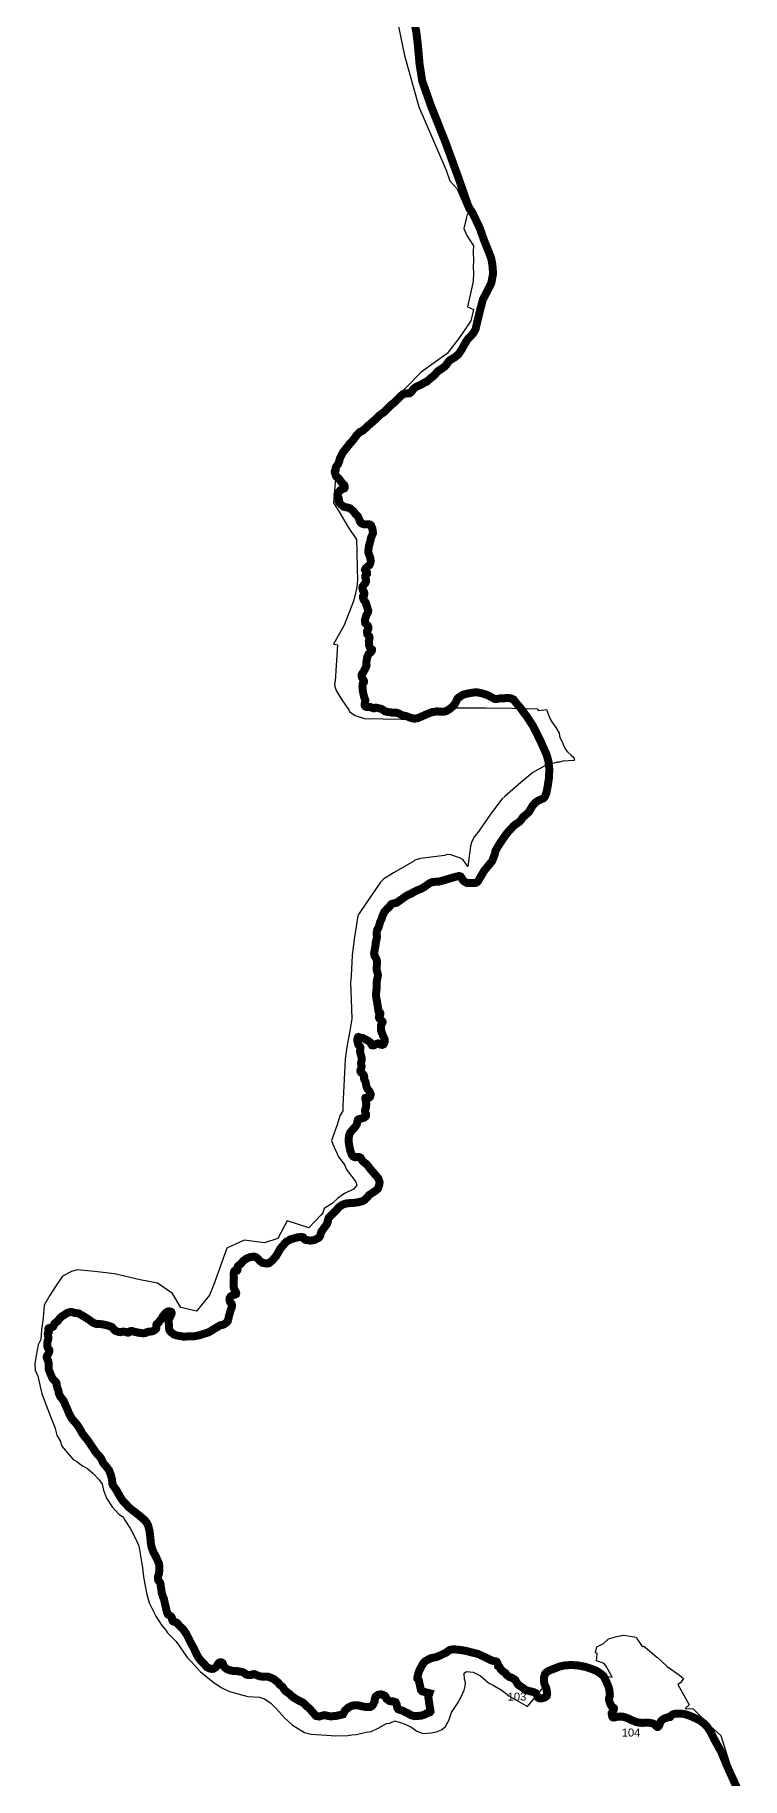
# Model space of a CAD drawing. Header units: metres. Extents: x 291186 to 378809, y 1824167 to 1998918.
# Drawn here: x 305315 to 309733, y 1922674 to 1933566 of the extents above; entities that cross this region are included whole.
import ezdxf

# ---------------------------------------------------------------- set-up
doc = ezdxf.new("R2010")
doc.units = ezdxf.units.M
for name, color, linetype in [('COASTLINE', 5, 'Continuous'), ('DISTRICT BOUNDRY', 86, 'Continuous'), ('UNPROTECTED', 130, 'Continuous'), ('UNPROTECTED DUE TO CREEK', 150, 'Continuous')]:
    doc.layers.add(name, color=color, linetype=linetype)
doc.styles.get("Standard").update_dxf_attribs({"font": 'arial.ttf'})

msp = doc.modelspace()

# ---------------------------------------------------------------- linework, layer by layer
at = {"layer": 'COASTLINE', "const_width": 50, "flags": 128}
msp.add_lwpolyline([(307680.7876982944, 1933666.289098075), (307697.5585266314, 1933585.400372807), (307707.7669887263, 1933498.68157299), (307718.0247121454, 1933382.505274671), (307734.7955404822, 1933276.839586754), (307790.995132661, 1933117.697950998), (307879.2729412534, 1932896.645228614), (307960.9883836039, 1932672.643871144), (308018.9757829158, 1932504.961557709), (308030.2422944465, 1932481.713911998), (308048.7008237686, 1932453.77443708), (308093.974254253, 1932359.169072917), (308119.6075737361, 1932285.872314231), (308153.0090251028, 1932202.549361054), (308164.8991930171, 1932171.928277314), (308172.673387833, 1932131.709608456), (308177.2463544462, 1932074.581179844), (308165.8237901779, 1932014.097146041), (308125.9707756647, 1931936.059797104), (308114.1471454218, 1931914.921720185), (308099.0754538343, 1931857.560954162), (308081.7809397285, 1931787.557160681), (308067.6239930371, 1931726.456977174), (308052.3711713502, 1931699.99594793), (308021.5767808303, 1931667.782289942), (308006.0352119974, 1931645.347683219), (307982.3122702753, 1931602.324068576), (307969.4785666721, 1931582.789387931), (307959.6415595442, 1931568.776761609), (307932.8534365831, 1931548.07131323), (307908.3659133547, 1931534.267680977), (307893.9253864386, 1931518.16361041), (307883.8795502879, 1931503.105011374), (307875.7166558247, 1931493.902756933), (307841.14965177, 1931469.751662931), (307833.6155646971, 1931465.568774441), (307826.9179538763, 1931458.6674595), (307818.3374013679, 1931448.209737091), (307802.8492488546, 1931432.733149916), (307787.5710855252, 1931421.439451231), (307772.294082357, 1931407.426824909), (307763.4662336701, 1931399.329599065), (307751.107217848, 1931394.588474615), (307740.2237452843, 1931388.314141881), (307729.969080111, 1931382.039809146), (307716.783847653, 1931376.183965735), (307700.4592188878, 1931368.863660285), (307682.0416592513, 1931356.106000748), (307670.1128814131, 1931340.21092425), (307661.4836021326, 1931330.68941508), (307652.4842314177, 1931325.460553876), (307635.1131372169, 1931325.460553876), (307624.4396538371, 1931323.369109631), (307615.1021286276, 1931321.539443283), (307607.4873778426, 1931315.003332652), (307593.4645089718, 1931302.872655321), (307577.3498693907, 1931286.978080008), (307559.3511279607, 1931268.782064012), (307536.2836420864, 1931249.656851363), (307514.307867936, 1931227.278448062), (307496.1002974836, 1931209.08293325), (307480.6121449703, 1931198.625712026), (307463.2422109306, 1931185.240569096), (307447.5092643964, 1931168.221335052), (307423.6505485586, 1931147.09739735), (307397.0712546203, 1931124.301005911), (307372.3319764037, 1931101.01345335), (307362.2861402528, 1931092.856670439), (307346.1715006716, 1931085.536866175), (307331.7298135941, 1931071.733233922), (307319.5910465719, 1931057.511112347), (307303.4462427988, 1931034.627013564), (307281.0516504419, 1931009.947670764), (307252.5569303012, 1930973.680433791), (307239.9993450725, 1930959.040324077), (307231.4187925641, 1930942.308770119), (307219.6814413298, 1930918.602728235), (307216.5420450228, 1930904.590101913), (307210.2632524084, 1930886.812575239), (307205.0309252298, 1930879.074281652), (307196.8691909278, 1930868.408066359), (307194.3574418499, 1930860.878766841), (307194.1358510537, 1930848.063471048), (307188.6935346911, 1930840.743165599), (307188.4847056684, 1930832.168394551), (307191.6241019756, 1930824.639095032), (307193.5070436631, 1930815.436840592), (307196.6464399704, 1930807.489051751), (307204.5993452495, 1930801.842202408), (307213.1810579192, 1930794.31290289), (307226.7897492286, 1930776.031685475), (307238.5096980442, 1930760.764092369), (307247.717897782, 1930752.816303527), (307250.2296468599, 1930747.587943508), (307250.4396360439, 1930737.758205676), (307247.3002397366, 1930732.529344471), (307234.1150072787, 1930728.346455981), (307223.0227056923, 1930720.608162394), (307212.3353003775, 1930709.215229115), (307206.6841549924, 1930704.195863164), (307204.8012133049, 1930694.575119401), (307205.4288605339, 1930685.999847168), (307211.4988241258, 1930674.706148483), (307214.0094130425, 1930664.876410651), (307212.9629476067, 1930653.164222643), (307217.9864457626, 1930642.915995487), (307227.8362146643, 1930631.7115077), (307241.230276145, 1930619.581331554), (307254.2066795802, 1930615.189448995), (307269.4848429094, 1930612.679515427), (307285.5994824906, 1930607.032666085), (307303.5982239206, 1930590.301112126), (307318.4575690436, 1930571.896102061), (307329.9686888365, 1930561.020892699), (307336.9006522272, 1930549.86101036), (307342.9694556577, 1930532.083483686), (307347.9929538136, 1930521.626262462), (307357.2011535514, 1930512.633002091), (307368.7122733443, 1930508.659608855), (307389.4315928749, 1930508.032125463), (307407.2215052822, 1930506.777158679), (307414.3367741485, 1930501.966786798), (307422.0808504051, 1930484.607749447), (307425.6379047576, 1930467.457706165), (307426.7110539018, 1930451.830763545), (307418.1305013932, 1930431.961792627), (307413.9446396503, 1930422.341048864), (307412.2705269853, 1930410.83835611), (307408.0846652425, 1930394.524790289), (307402.2246908347, 1930375.074308694), (307399.7187425629, 1930358.649479843), (307397.206993485, 1930338.571514856), (307398.6722771271, 1930328.323287701), (307405.3698879482, 1930312.428211203), (307411.0210333333, 1930295.905651314), (307412.0709792526, 1930279.300395929), (307411.0245138169, 1930266.75173046), (307405.7921866383, 1930253.993569737), (307393.0257723871, 1930243.118360375), (307380.8870053649, 1930232.87013322), (307376.9099726446, 1930223.458383526), (307379.8405399292, 1930216.138579261), (307387.7934452083, 1930210.700723988), (307390.0952051025, 1930205.681358037), (307390.3051942863, 1930198.779541911), (307384.2340705334, 1930192.021064642), (307379.4205615613, 1930185.746731908), (307378.5829251483, 1930177.589948997), (307383.3964341203, 1930161.485878431), (307383.3964341203, 1930149.983185676), (307378.791754171, 1930139.525964452), (307368.9501063979, 1930128.942444654), (307361.6248483478, 1930118.48522343), (307361.2060301413, 1930108.654984413), (307364.1365974259, 1930094.642358091), (307371.4606953146, 1930083.139665337), (307373.3447971634, 1930074.982882426), (307371.2518662919, 1930063.689183741), (307364.554255471, 1930056.787367615), (307365.1830628616, 1930046.53914046), (307369.5777536271, 1930034.408964314), (307376.074656554, 1930027.428462171), (307382.1446201456, 1930016.971240947), (307387.5857763469, 1930001.494653772), (307393.4457507547, 1929981.416688784), (307397.6316124978, 1929967.822050601), (307395.747510649, 1929958.092048547), (307386.9581291177, 1929942.405966119), (307378.7952346545, 1929918.772596034), (307376.2846457378, 1929904.341480389), (307378.7952346545, 1929890.119859998), (307387.7946053696, 1929880.708110304), (307394.5026576416, 1929874.532510978), (307397.4332249262, 1929867.212205529), (307398.2708613392, 1929856.754984305), (307389.6891486695, 1929839.604941023), (307391.1544323118, 1929821.827915535), (307395.7591122612, 1929817.435531791), (307403.7120175405, 1929808.233277351), (307405.8049484121, 1929796.103101205), (307400.9856386338, 1929777.388860107), (307401.8232750468, 1929762.748750393), (307402.6597512985, 1929753.12800663), (307407.2644312481, 1929738.69739217), (307413.3332346784, 1929730.749603329), (307420.2408346834, 1929725.521243309), (307419.8220164768, 1929717.782949721), (307412.9155766332, 1929708.162205958), (307399.939173198, 1929697.913978803), (307390.9235602256, 1929676.879753183), (307387.3665058731, 1929657.638265657), (307385.0635858178, 1929636.932817277), (307386.9476876666, 1929626.057607915), (307382.9706549465, 1929615.390891437), (307377.9483169517, 1929604.933670213), (307363.917326952, 1929580.376115324), (307357.429705315, 1929571.173860884), (307355.3367744435, 1929562.389594581), (307358.8938287959, 1929550.049923182), (307366.219086846, 1929536.455786183), (307369.7831021661, 1929531.150744886), (307371.0395567857, 1929526.549868258), (307370.2019203726, 1929522.157484514), (307365.1795823778, 1929517.556607887), (307362.2490150933, 1929509.818314299), (307361.2025496575, 1929495.178204586), (307362.457844116, 1929473.217789422), (307367.4894634005, 1929446.978258285), (307372.0929831887, 1929427.527776689), (307378.3717758031, 1929411.632700191), (307378.1629467804, 1929400.547995575), (307375.6523578637, 1929389.615651144), (307374.3970634054, 1929379.785913312), (307375.6523578637, 1929374.557052107), (307380.6758560198, 1929368.910202764), (307389.2564085281, 1929365.77328699), (307396.790495601, 1929365.982281059), (307400.7675283211, 1929367.655737166), (307409.3480808297, 1929366.81875852), (307417.928633338, 1929362.63587003), (307426.7191750304, 1929359.080464932), (307434.0444330805, 1929358.45298154), (307442.6249855889, 1929362.008386638), (307448.6937890194, 1929362.008386638), (307462.7166578904, 1929358.243987471), (307477.9948212196, 1929355.316065765), (307487.41184998, 1929350.087204561), (307502.272355264, 1929339.211995199), (307521.7352201749, 1929335.029106709), (307551.4550705819, 1929331.264206358), (307576.9878990845, 1929330.218734828), (307591.4899145464, 1929324.309264641), (307611.9992448931, 1929314.061037485), (307635.6491317083, 1929309.669154927), (307659.7178367301, 1929299.629921841), (307686.0871414847, 1929293.146595037), (307708.7369693135, 1929297.952456255), (307735.3162632519, 1929309.24615494), (307768.1743498048, 1929323.886264654), (307796.0704267471, 1929334.574030895), (307816.7897462777, 1929337.083964462), (307824.9526407408, 1929339.384402776), (307844.8343238583, 1929337.711447854), (307868.4842106737, 1929337.083964462), (307883.3435557964, 1929340.63936956), (307900.640230066, 1929350.258752979), (307921.1658234411, 1929366.337228884), (307939.1645648711, 1929386.415193872), (307946.8217778759, 1929401.533826112), (307952.4717630997, 1929414.500980904), (307955.8583850946, 1929420.395419163), (307961.0065724005, 1929425.606306918), (307968.8156290765, 1929429.245880057), (307972.2510380354, 1929431.13798734), (307977.9016908475, 1929436.039851153), (307985.0112367208, 1929440.993345501), (307992.2715980326, 1929444.045621295), (308008.0177908274, 1929448.121016898), (308037.4578738666, 1929454.475748803), (308059.5186105497, 1929457.331752634), (308081.1556998452, 1929457.179518481), (308094.7738034372, 1929454.938145808), (308112.111515935, 1929450.926149466), (308146.3178215514, 1929439.077321131), (308174.5453181504, 1929423.59689202), (308184.3187648598, 1929418.152907582), (308190.9675278856, 1929416.151465046), (308197.2957133713, 1929415.751328394), (308211.715639747, 1929418.953560523), (308223.3307021127, 1929420.394659891), (308255.278565484, 1929421.912066153), (308276.989925699, 1929422.007734499), (308290.3192821448, 1929420.163461388), (308305.084795656, 1929413.194857598), (308319.0302975869, 1929394.544845078), (308347.7405551623, 1929361.137990222), (308386.3485495573, 1929309.346868251), (308425.3127412192, 1929250.32177672), (308451.7986605432, 1929198.346910783), (308476.6127263124, 1929147.109678163), (308511.7095250961, 1929068.06370746), (308523.2245490804, 1929026.643489735), (308528.4742905008, 1928977.849216659), (308526.3742423594, 1928923.28371266), (308517.4496061581, 1928865.569884886), (308509.5723414949, 1928827.405428008), (308501.2994705054, 1928807.885289105), (308492.4203062958, 1928796.741445367), (308481.4759558049, 1928791.582188147), (308458.3481430542, 1928781.263673709), (308439.7637401224, 1928767.643462433), (308424.8959146303, 1928751.134218968), (308412.5063126758, 1928729.878003299), (308402.540367869, 1928711.80959358), (308385.4019742673, 1928696.125679416), (308362.2741615167, 1928676.727024127), (308351.1236713309, 1928659.185929219), (308339.1463487661, 1928647.216376543), (308314.1610051622, 1928630.913275586), (308304.6619061349, 1928622.452321528), (308267.2286048539, 1928582.081038881), (308248.0250249711, 1928555.665945628), (308233.157199479, 1928534.203967088), (308218.2893739869, 1928511.915899975), (308192.5802678513, 1928469.164677407), (308187.2941488379, 1928444.730526331), (308171.4350339308, 1928404.117415365), (308120.9921437336, 1928342.747319049), (308083.5549007786, 1928278.644277293), (308077.784709541, 1928272.535096647), (308072.2863879004, 1928268.762650806), (308061.9460570301, 1928266.712235189), (308040.5272332938, 1928266.466230871), (308017.9208327126, 1928266.249458548), (308007.4168026728, 1928269.857901511), (307994.9423196675, 1928277.731558223), (307985.2590590745, 1928289.377660777), (307980.0888936394, 1928300.777759013), (307974.3654856409, 1928307.651833367), (307964.701171711, 1928310.381418312), (307943.2292973181, 1928305.623057018), (307897.7606416078, 1928292.499871364), (307867.3998999313, 1928283.190266762), (307857.773602134, 1928280.879561581), (307838.2144438405, 1928275.415143512), (307816.7619024079, 1928274.574155388), (307795.0993717918, 1928272.052193385), (307777.6435858206, 1928263.64531925), (307759.3455227916, 1928250.614513987), (307746.0862359752, 1928241.194602133), (307728.0384025432, 1928231.195741453), (307717.8344876475, 1928226.88990662), (307702.3580953357, 1928220.431534007), (307683.2204498405, 1928211.392773512), (307673.4697391268, 1928205.670515671), (307669.7281520917, 1928202.101554882), (307664.00322836, 1928198.985500191), (307650.9641347934, 1928194.566533743), (307631.312655794, 1928183.659583051), (307612.7752405868, 1928170.17604084), (307584.9228879179, 1928150.822941907), (307576.532547617, 1928144.364569294), (307567.7458431235, 1928141.645234528), (307550.5119583395, 1928138.699256896), (307542.505856367, 1928134.954144868), (307538.2428571625, 1928131.328618272), (307533.2538218269, 1928124.711178052), (307530.8953412003, 1928119.544328107), (307526.3602679134, 1928114.740030822), (307514.5693805138, 1928104.768883592), (307502.8611005655, 1928092.294414647), (307499.0520634096, 1928087.762316584), (307495.8773605354, 1928082.142180905), (307492.1585094961, 1928075.071834589), (307489.7098427531, 1928067.72928905), (307485.2649555825, 1928058.211427553), (307482.7162504581, 1928050.37877156), (307478.9973994188, 1928038.866680618), (307473.6461038842, 1928027.626409261), (307470.1091408108, 1928017.111243223), (307467.0215925871, 1928007.537195555), (307463.7559457298, 1927994.211961678), (307460.8533169382, 1927987.141615362), (307456.9533357993, 1927981.158927023), (307453.6884468085, 1927974.179313781), (307451.778623165, 1927967.420269224), (307450.2363647861, 1927956.99583626), (307450.9624009174, 1927948.74709889), (307451.1435310168, 1927927.988966037), (307449.2367388394, 1927915.151564796), (307446.7880720964, 1927906.449541693), (307444.4295914698, 1927896.206574877), (307443.7005238726, 1927887.638183749), (307442.3401534598, 1927870.959242861), (307438.6213024204, 1927855.640159175), (307436.4394046942, 1927842.53283653), (307434.0809240677, 1927827.485192793), (307435.5322384636, 1927815.610549191), (307438.3507440709, 1927808.135890222), (307445.4254280839, 1927798.164742992), (307449.0540930068, 1927790.00635906), (307451.5027597498, 1927781.666888616), (307451.8657778154, 1927772.058294046), (307450.6827481695, 1927740.809671514), (307450.3197301039, 1927722.680140351), (307452.5008699635, 1927714.286381918), (307456.5819812019, 1927700.598975017), (307457.9431094813, 1927691.715485766), (307457.1261293671, 1927683.194928811), (307453.1352042452, 1927662.655466462), (307450.2325754535, 1927652.321766572), (307449.7793712714, 1927639.903104163), (307450.6872953687, 1927625.725207172), (307450.9593694512, 1927609.771371604), (307448.4190008586, 1927598.531479883), (307446.9638971302, 1927587.608964104), (307446.6918230476, 1927573.286805322), (307446.6918230476, 1927557.423702827), (307448.5963416255, 1927544.507716874), (307451.8619884828, 1927526.287832274), (307457.5800914157, 1927492.485016764), (307461.1178123555, 1927467.104052774), (307462.0264943193, 1927462.971711727), (307464.2940309627, 1927460.614929621), (307468.0128820021, 1927458.801786687), (307471.1875848763, 1927456.354271507), (307472.8200293716, 1927453.000564496), (307472.9102154881, 1927446.383124277), (307471.6407890584, 1927441.941759288), (307466.2894935237, 1927436.412356683), (307464.7472351448, 1927432.242431643), (307465.1102532104, 1927424.990619178), (307468.9973506183, 1927417.386124597), (307477.5597266205, 1927408.394059366), (307485.1058036122, 1927403.607984623), (307486.7026283809, 1927400.562162646), (307486.4123655017, 1927395.050982584), (307481.332386183, 1927386.639001608), (307477.4142162476, 1927378.952125952), (307476.3986751037, 1927368.074407254), (307476.688937983, 1927349.945255728), (307479.8863768529, 1927337.246421735), (307489.1747889862, 1927314.476216529), (307497.0111288571, 1927296.927149259), (307500.7845462863, 1927286.339852326), (307500.9292987926, 1927277.492808159), (307497.7364071218, 1927268.2107008), (307492.0607447143, 1927258.433168079), (307484.513909856, 1927255.67738823), (307476.0970442268, 1927256.257472485), (307469.4217558725, 1927261.043547228), (307460.1333437391, 1927264.669453461), (307453.6028078913, 1927263.50928495), (307441.9930505911, 1927258.288147015), (307434.1567107202, 1927253.501692636), (307425.4488243453, 1927251.906460933), (307420.515113266, 1927252.92160838), (307418.0474998599, 1927255.67738823), (307417.3222215952, 1927262.784179631), (307412.6780155285, 1927268.440380757), (307402.0845572388, 1927277.432445988), (307376.3390735101, 1927291.977451273), (307363.7130171996, 1927298.214116292), (307357.9085174829, 1927298.069095228), (307350.7974558765, 1927297.634032036), (307345.7182344244, 1927298.939221611), (307338.8974356973, 1927304.015338482), (307336.7200851703, 1927304.885464865), (307333.9629667515, 1927304.015338482), (307331.6408637182, 1927300.534453313), (307329.6090235641, 1927292.992978357), (307329.2389474185, 1927281.039405684), (307333.3824409932, 1927263.986108134), (307336.2812804522, 1927255.086294522), (307341.5555152964, 1927248.299477456), (307346.4397233565, 1927244.208575825), (307348.9065788962, 1927239.277480017), (307348.1813006314, 1927231.880646489), (307346.0047079709, 1927217.812464387), (307347.6007748731, 1927205.283707452), (307351.9539601941, 1927190.054977203), (307355.7273776233, 1927177.146963612), (307356.4526558879, 1927164.964434976), (307355.5773200512, 1927156.282912233), (307353.2105028929, 1927147.096093584), (307352.5738950117, 1927139.273687771), (307354.4852343883, 1927130.723519185), (307355.8546991995, 1927121.749676496), (307354.7618556701, 1927113.381353694), (307352.3957963783, 1927105.194876676), (307349.8470912539, 1927100.556100814), (307348.300285676, 1927094.734757901), (307349.2104833727, 1927088.731189567), (307354.6718130402, 1927080.392366045), (307363.9585659538, 1927073.32099317), (307368.9642743529, 1927067.499650256), (307370.9665577127, 1927061.951265837), (307372.0268129815, 1927057.104069651), (307371.9191959348, 1927053.633814298), (307370.8096793419, 1927050.234930569), (307370.8074057424, 1927045.954531368), (307372.0601591085, 1927040.516241474), (307375.9980335737, 1927033.539665321), (307378.6028208209, 1927028.02674), (307380.3432368933, 1927024.387350044), (307382.2079918815, 1927018.089607113), (307383.6858316056, 1927009.291156392), (307385.2811406413, 1926999.96121486), (307387.8479727866, 1926990.705797227), (307391.0198536084, 1926983.243907067), (307394.521800302, 1926977.234951693), (307399.6487742267, 1926971.918241184), (307404.7886250008, 1926966.722159245), (307407.8026601717, 1926960.197729917), (307410.4029002198, 1926954.64706768), (307412.1755500223, 1926948.919115294), (307411.2570157938, 1926937.534961783), (307409.6495808937, 1926932.244350406), (307405.4904094032, 1926927.425626942), (307399.0614276697, 1926923.552197847), (307391.9715863261, 1926922.324074439), (307385.8268045395, 1926923.45766841), (307382.6195134047, 1926924.66187473), (307381.4069269644, 1926924.498631125), (307379.4705779923, 1926923.892731601), (307378.7483311938, 1926922.564384213), (307378.3981968591, 1926920.862854348), (307378.6778496069, 1926918.299170463), (307380.4739932718, 1926915.443546269), (307381.8032911569, 1926912.46036428), (307382.643007267, 1926908.987451474), (307383.8624145061, 1926896.215727312), (307384.6831839529, 1926887.510287482), (307384.4596133279, 1926879.530332607), (307382.5550947501, 1926865.560096669), (307380.6877116318, 1926856.337971844), (307377.7214220521, 1926847.813998163), (307377.419791175, 1926837.776794218), (307380.6733121679, 1926829.878840782), (307383.7729862561, 1926822.445562169), (307384.0829536649, 1926815.012283557), (307380.3641026256, 1926807.733896551), (307370.9112334563, 1926800.455509546), (307354.4859922549, 1926795.500117016), (307336.3563092382, 1926790.699236457), (307332.8996800166, 1926787.523958505), (307330.1099733372, 1926779.935788284), (307328.5608941597, 1926770.644190018), (307326.2365175267, 1926759.184488884), (307318.9534202193, 1926746.795817742), (307308.5714066901, 1926734.871441785), (307291.3708680333, 1926716.44313686), (307283.3003474061, 1926705.336117842), (307277.5670871427, 1926689.695102579), (307275.2427105097, 1926669.408478002), (307275.8626453274, 1926644.940539295), (307280.052131479, 1926617.923342882), (307285.94075438, 1926592.216650953), (307294.0105171407, 1926571.234912323), (307297.5830999407, 1926565.085563652), (307301.5444682681, 1926560.029947141), (307309.4679627894, 1926554.85246738), (307314.6487383559, 1926553.634214516), (307319.4028350687, 1926553.816819573), (307328.1796872975, 1926555.522145801), (307337.1391853588, 1926555.461403994), (307344.0266763401, 1926553.390488016), (307349.5727435718, 1926550.223182426), (307357.8895708197, 1926536.238899945), (307364.8376911231, 1926527.163314729), (307374.5436877118, 1926519.279787473), (307386.7339707702, 1926510.325685871), (307393.0727663872, 1926502.833563633), (307407.554837818, 1926483.519946874), (307424.0354032757, 1926463.63839422), (307446.5879953337, 1926438.142780069), (307458.0120753351, 1926423.974373986), (307463.9605696917, 1926412.084544932), (307468.1538451758, 1926397.563077097), (307467.3808213201, 1926387.658745854), (307464.0651552721, 1926373.819864073), (307456.8487502188, 1926355.692231092), (307441.2457941973, 1926342.730309148), (307404.5438341132, 1926318.604802377), (307389.3304214856, 1926301.452075396), (307375.737327489, 1926287.951069916), (307363.2552658184, 1926279.667026371), (307335.1694902597, 1926272.065189244), (307306.4016348284, 1926268.264270681), (307263.3366273983, 1926265.621622446), (307236.8120568817, 1926257.337578902), (307214.5777687643, 1926241.93915123), (307194.5450829028, 1926218.790448641), (307161.2755003115, 1926186.283331798), (307150.4508927315, 1926175.75791558), (307147.8173065563, 1926169.812811235), (307145.4770147264, 1926157.922982181), (307143.9112624853, 1926148.316285793), (307138.6448480015, 1926134.379457848), (307126.2605511125, 1926118.981030176), (307104.5870842239, 1926088.236185004), (307099.7109710005, 1926073.909850223), (307097.4608652871, 1926063.822534288), (307090.5369967126, 1926052.322591706), (307075.9086570425, 1926043.258775216), (307058.2268731422, 1926035.522926478), (307035.0172108069, 1926032.794100805), (307005.3338526131, 1926037.19294653), (306997.0450664266, 1926043.138050875), (306992.0711884214, 1926051.032207947), (306990.0234330702, 1926053.273960256), (306983.0025575804, 1926054.930693038), (306957.8421468092, 1926053.468713674), (306912.2405601192, 1926040.786963314), (306883.2771751243, 1926023.439103279), (306873.6227134594, 1926012.231480643), (306849.3443634105, 1925984.047352412), (306822.9638834466, 1925937.809859622), (306799.0910879017, 1925909.430148555), (306779.5873928747, 1925892.901164003), (306770.7021657329, 1925889.655273699), (306762.5399432561, 1925889.471150098), (306735.765276786, 1925894.008183433), (306729.2597505334, 1925898.914982517), (306716.3100852167, 1925909.771061945), (306709.0527553711, 1925917.713812463), (306698.9269007274, 1925927.098041985), (306694.2622322646, 1925930.041741799), (306687.756706012, 1925931.39134882), (306673.3367796364, 1925931.240253575), (306659.6876035169, 1925929.375480105), (306636.8083709865, 1925920.249023627), (306617.3660631482, 1925906.314093863), (306597.508444454, 1925883.980470395), (306585.6266130714, 1925875.442829806), (306581.502303441, 1925870.241432959), (306580.0297687825, 1925864.746197621), (306581.1097285809, 1925853.951239635), (306580.0168850516, 1925848.104840726), (306578.2487824482, 1925845.749577166), (306573.3393230977, 1925845.062815112), (306568.8224386073, 1925846.240446892), (306565.0914617036, 1925845.357033239), (306560.0834797047, 1925840.253962192), (306557.3339399512, 1925829.557709642), (306557.8197323939, 1925798.409311091), (306556.7367411294, 1925757.635613973), (306557.6211713643, 1925736.732839692), (306562.5389672466, 1925725.869167538), (306570.6890638589, 1925710.364062068), (306572.5549312441, 1925702.611509333), (306571.081638719, 1925697.803036048), (306565.9758919385, 1925695.447772488), (306557.1384103877, 1925693.779270981), (306548.5957389153, 1925690.44302724), (306538.4812522695, 1925684.260650212), (306531.4747762437, 1925673.314976618), (306530.3948164452, 1925663.305486122), (306531.9658737521, 1925656.926837131), (306534.7154135056, 1925648.192924579), (306541.8833151012, 1925639.556958191), (306545.2421795411, 1925634.60270457), (306546.3221393396, 1925627.046423798), (306544.7510820327, 1925616.055573486), (306539.8408648158, 1925603.59249363), (306537.3861351405, 1925595.839940894), (306531.0920536485, 1925574.002122424), (306526.1086951693, 1925556.71196214), (306523.8180507392, 1925543.818379693), (306520.6759361256, 1925532.140767327), (306514.3909490319, 1925522.327169159), (306503.0009730241, 1925513.985800534), (306495.9308362102, 1925509.373599212), (306485.8777367529, 1925505.621653731), (306472.9159455718, 1925503.560987934), (306435.0127670452, 1925480.695494019), (306408.770122876, 1925464.352910887), (306396.3577849257, 1925458.71721012), (306360.7130486443, 1925446.940892318), (306342.8417981127, 1925441.249385017), (306314.4331714142, 1925435.445125736), (306243.7833381987, 1925432.69617934), (306209.7854458767, 1925437.819750747), (306185.2510328553, 1925445.054859216), (306163.5320939752, 1925461.93690552), (306155.4880986763, 1925473.59363789), (306153.0750516599, 1925486.85812996), (306152.672624535, 1925507.759765332), (306149.938242112, 1925524.780758519), (306150.0966362157, 1925534.108422233), (306153.4289753272, 1925544.611819546), (306162.6044653482, 1925560.896318325), (306168.4574685227, 1925574.492992151), (306169.1365169292, 1925582.057245285), (306167.2077466226, 1925586.099232894), (306162.7901426469, 1925588.95979236), (306155.3850288288, 1925589.954819084), (306147.2826778076, 1925589.850419103), (306140.7491104935, 1925587.424922829), (306133.0332714001, 1925582.387908496), (306127.4947828337, 1925575.672142476), (306116.6595651224, 1925562.213276624), (306112.8634116975, 1925558.544471491), (306111.2461245326, 1925554.813406005), (306108.627695688, 1925547.889599297), (306104.4586719326, 1925542.293001069), (306091.8189740248, 1925527.100336268), (306086.2069724054, 1925518.303024455), (306080.5449515953, 1925514.758740026), (306075.878009533, 1925511.276336312), (306073.5756110293, 1925506.238942343), (306073.1107582732, 1925499.195572741), (306074.19706158, 1925488.861470677), (306072.4547264384, 1925482.207585373), (306060.8166739349, 1925471.855938583), (306053.1394376745, 1925467.533375734), (306043.2995898806, 1925464.939767073), (306037.4605618625, 1925464.29139447), (306028.4857124378, 1925464.075230852), (306020.9166876813, 1925462.238194855), (306015.7264662454, 1925461.049531459), (306008.2654217719, 1925456.943013976), (306003.615795414, 1925454.457487124), (305996.2629624446, 1925454.025278139), (305987.720727815, 1925454.241441757), (305979.4885607644, 1925455.275668783), (305966.0363447479, 1925456.694331214), (305957.3838176237, 1925457.842789123), (305949.1033253501, 1925460.412747497), (305942.005529323, 1925461.291000883), (305933.9611138564, 1925463.182669043), (305928.2152679669, 1925465.344541725), (305923.4158102956, 1925467.303731452), (305919.5627408427, 1925467.776618929), (305913.2760686539, 1925467.236091633), (305909.4905157804, 1925466.492999634), (305905.9077438666, 1925464.736492861), (305904.3766042049, 1925463.370412161), (305903.752122188, 1925461.771384096), (305903.4012299869, 1925460.055428053), (305901.918085197, 1925459.002316976), (305898.9131444245, 1925457.910482998), (305893.5269870296, 1925457.817851743), (305889.2185158337, 1925459.003455885), (305884.3484655425, 1925461.24976383), (305881.913440397, 1925461.936146247), (305875.7944260722, 1925462.996850049), (305869.4768507179, 1925463.87229134), (305863.7322224565, 1925463.685130648), (305858.8000271103, 1925462.998748231), (305853.9273191738, 1925461.546425792), (305850.2368932417, 1925460.500361788), (305844.117878917, 1925460.687902116), (305842.2451907331, 1925461.062223501), (305824.6068187916, 1925466.3262051), (305816.263850944, 1925469.855301818), (305805.9701175247, 1925479.617328378), (305800.2624167011, 1925488.468167478), (305795.8918004501, 1925492.586461982), (305787.0399719328, 1925496.22388909), (305775.4405463932, 1925500.232458766), (305760.9518800373, 1925504.357844512), (305744.7997851534, 1925508.103124435), (305728.004881401, 1925510.620228766), (305702.1727393525, 1925510.64730994), (305691.9610097017, 1925514.095073849), (305676.3466738617, 1925520.949505588), (305657.2922065665, 1925535.152893536), (305630.2835652222, 1925552.814620924), (305598.7971819498, 1925571.364067653), (305589.9218676878, 1925576.803078993), (305584.65848467, 1925578.118139111), (305573.6152360983, 1925579.428887249), (305561.7906201376, 1925581.061079653), (305555.0236299338, 1925583.127060358), (305550.0481589522, 1925585.389331639), (305541.9633161044, 1925586.018370364), (305532.7529642232, 1925585.389331639), (305522.8537116707, 1925582.198849622), (305515.8570437185, 1925579.943856817), (305502.141620995, 1925570.707623585), (305484.8946640465, 1925560.068973457), (305473.9523741298, 1925550.158685419), (305468.0000904407, 1925544.398084313), (305463.1088198868, 1925536.98530606), (305458.4100474304, 1925530.47340473), (305454.4001756453, 1925527.342544223), (305448.5736977993, 1925523.209823539), (305444.7373774485, 1925519.995063412), (305441.5422121782, 1925516.5513826), (305439.2822541999, 1925515.123190867), (305437.7543623319, 1925513.657299998), (305436.7282440098, 1925512.177972507), (305435.3133072073, 1925508.761625509), (305433.1101892184, 1925503.989976944), (305431.342086615, 1925498.452981614), (305429.1018331664, 1925495.390076004), (305423.3973718309, 1925491.768725407), (305416.0051417439, 1925489.249079332), (305408.8539132117, 1925486.971261575), (305402.6530493022, 1925485.790592704), (305400.6901750019, 1925484.261417717), (305399.283574731, 1925482.129759933), (305398.4036916952, 1925477.616643684), (305399.5116925551, 1925470.894803484), (305401.6481182898, 1925464.76633481), (305401.9664222304, 1925462.285411636), (305401.4124218005, 1925459.992408428), (305399.4737992288, 1925456.94772536), (305396.6947026809, 1925453.977071369), (305395.7450959248, 1925451.090696634), (305395.7845049841, 1925444.685093466), (305396.458248325, 1925437.830000927), (305398.7924772227, 1925429.961659123), (305399.7276845149, 1925424.873393891), (305399.0312051782, 1925417.345206205), (305397.765568081, 1925411.841239232), (305394.0906733001, 1925405.169890659), (305393.4578547516, 1925399.729322947), (305392.0626224786, 1925388.063858942), (305391.7465921376, 1925379.14354497), (305392.8889739822, 1925369.663464727), (305395.9970646314, 1925362.092730662), (305400.0406833898, 1925355.584455549), (305403.395758497, 1925352.421325957), (305404.9781838017, 1925347.866449716), (305405.3586327973, 1925342.236063858), (305402.2551693766, 1925331.703814187), (305397.3176689646, 1925322.024607266), (305391.8102529257, 1925313.836991339), (305389.1516571552, 1925309.282115099), (305388.5188386066, 1925304.853657743), (305391.2554946292, 1925295.056004299), (305398.4468900872, 1925278.962082939), (305400.6750176714, 1925268.63749432), (305400.8773680336, 1925259.224032804), (305400.4741830422, 1925237.311805621), (305402.3984061498, 1925224.659287254), (305406.0445020027, 1925216.561645129), (305414.3567820514, 1925194.95616407), (305424.0794517036, 1925173.294876476), (305429.8718255561, 1925164.721550076), (305446.0772854651, 1925148.82997486), (305450.2296361569, 1925140.226277557), (305451.343699949, 1925127.168687266), (305456.207687308, 1925110.135166081), (305462.0819107451, 1925096.773866757), (305462.6942668975, 1925087.919229863), (305464.8208403673, 1925077.898350279), (305470.5942675565, 1925064.33470481), (305480.8322864459, 1925048.80909898), (305488.732287105, 1925039.699346499), (305494.606510542, 1925030.690577271), (305505.0567320586, 1925006.942808612), (305516.7043826848, 1924981.030353811), (305530.0898212536, 1924948.390743902), (305542.8651772695, 1924925.056399166), (305559.6776882653, 1924904.306238674), (305574.2628295434, 1924887.604899246), (305583.903649611, 1924874.48846533), (305594.8426950361, 1924857.179707833), (305611.7681281443, 1924826.655051711), (305626.1509190602, 1924808.131837713), (305646.896757322, 1924782.627491927), (305660.8331648545, 1924761.249792644), (305675.0939392598, 1924739.871713724), (305692.6756847788, 1924714.406850113), (305706.1929921229, 1924696.631899248), (305718.5916884757, 1924684.037085599), (305726.0112017578, 1924674.895823305), (305732.640260254, 1924663.768303927), (305739.7551111929, 1924646.805774729), (305748.4933122289, 1924634.536689018), (305760.0788178001, 1924621.980218634), (305771.7044902972, 1924606.685052034), (305777.9470368656, 1924597.480390479), (305782.2448979302, 1924587.662236675), (305789.8296261147, 1924566.644432597), (305794.7413590648, 1924547.314871114), (305796.6860445686, 1924539.288220975), (305798.9369081485, 1924512.901600445), (305803.3378390605, 1924502.879202315), (305828.6293607407, 1924466.91929339), (305837.3281527174, 1924449.839836213), (305854.436231658, 1924420.519006776), (305864.976639291, 1924405.587152108), (305879.0987241222, 1924390.962043565), (305901.9446105254, 1924366.339592887), (305926.197855066, 1924346.191915192), (305943.0831212482, 1924334.22615888), (305970.3534324257, 1924311.873933233), (306001.0212592359, 1924285.464154889), (306014.4483804635, 1924269.100691761), (306022.962253008, 1924250.282500363), (306030.9986696416, 1924219.910837668), (306037.0570546443, 1924169.510703073), (306038.2074960296, 1924146.348333578), (306044.5932793712, 1924115.257639743), (306054.5812023073, 1924087.275407874), (306065.0609806183, 1924068.948086204), (306084.2562239695, 1924028.880132954), (306090.3146089721, 1924013.661652885), (306092.4434560416, 1923998.443552452), (306091.6242023277, 1923965.389000075), (306089.8288165295, 1923949.600685931), (306086.3638507762, 1923941.50873835), (306083.7969568552, 1923932.682953815), (306083.1808113701, 1923923.138517778), (306084.9261779778, 1923911.952154775), (306090.1637935336, 1923904.05002534), (306096.4442334283, 1923897.309582962), (306099.7303426817, 1923888.791683461), (306100.7572518234, 1923875.860891692), (306103.8379792484, 1923858.208942986), (306107.2256426162, 1923831.573281048), (306112.8732639623, 1923813.40844371), (306116.1730148132, 1923804.615307897), (306121.8206361592, 1923791.889519726), (306123.2583089576, 1923783.063735191), (306126.7498000394, 1923765.61716972), (306130.959748587, 1923749.607527617), (306136.6134328653, 1923724.392464686), (306139.6941602904, 1923710.333014219), (306145.5471634648, 1923697.812609283), (306152.5506080244, 1923692.51440518), (306163.7442966021, 1923685.53555121), (306168.5703906349, 1923680.917655345), (306171.2403544033, 1923674.657452876), (306171.7534300408, 1923666.754943806), (306174.9372273133, 1923658.442427539), (306181.3040639919, 1923651.976841836), (306187.8762824988, 1923649.719144803), (306194.1308151213, 1923648.753127067), (306202.51374155, 1923644.978542265), (306207.756090355, 1923638.880355529), (306212.9419599544, 1923632.104400454), (306222.5949058863, 1923621.225922484), (306235.6362730525, 1923609.834555883), (306242.3108035402, 1923602.137430046), (306250.0130010362, 1923591.053948478), (306261.2407936076, 1923574.869673681), (306272.639106147, 1923552.599829109), (306289.4970891345, 1923518.368024588), (306306.3376411917, 1923487.990667348), (306322.1603785055, 1923454.14571221), (306335.5101973476, 1923429.515668806), (306352.7880383898, 1923406.048831004), (306375.3800395071, 1923383.984369667), (306388.5244765208, 1923367.974347927), (306406.1274423025, 1923359.612858579), (306421.2233856186, 1923356.123621411), (306430.5678798748, 1923357.765928014), (306439.193916665, 1923362.28132208), (306445.8684471527, 1923367.002099382), (306454.5187356717, 1923379.156914568), (306460.4748086936, 1923390.548660805), (306466.6362635437, 1923395.885208173), (306474.3377031732, 1923397.937521972), (306482.7583581351, 1923396.705981838), (306488.4067373477, 1923391.780200939), (306490.5628676119, 1923384.185576902), (306494.6705041787, 1923374.641520501), (306497.9566134321, 1923368.9970881), (306504.2203802632, 1923363.352655699), (306515.7217626501, 1923354.32148793), (306532.2932720909, 1923348.338040319), (306551.7014759357, 1923344.33591452), (306576.8603709739, 1923343.104374387), (306604.9976814563, 1923338.178213851), (306611.6669068784, 1923336.56551888), (306620.7484214503, 1923333.089948619), (306628.1542931349, 1923326.910988318), (306635.6897599953, 1923321.375511532), (306646.7667371281, 1923318.543804425), (306657.9656586592, 1923317.786915166), (306668.7926119511, 1923319.380522814), (306677.2936007645, 1923323.499576591), (306684.7646489704, 1923324.01474304), (306694.0386616396, 1923320.732028016), (306704.5874058044, 1923315.835099475), (306720.8163595758, 1923310.171305623), (306737.7546764148, 1923307.982702395), (306754.3701421141, 1923308.497868845), (306769.2470620045, 1923308.626565548), (306782.4900216663, 1923303.90654752), (306797.2381042474, 1923297.470193812), (306806.7053728806, 1923293.286601865), (306817.6019777805, 1923284.762628183), (306833.2519215266, 1923271.761224064), (306836.7517491402, 1923268.240856721), (306840.8730273044, 1923261.933199716), (306845.5748312269, 1923256.269405864), (306851.7575063398, 1923251.763882342), (306857.4248322155, 1923247.322896988), (306862.6412275087, 1923242.302586653), (306868.1706216768, 1923235.441040297), (306873.1164586205, 1923226.790647729), (306879.9175528179, 1923218.861184482), (306908.0700206309, 1923198.32513886), (306920.640752685, 1923185.349929644), (306938.706017047, 1923172.944174869), (306965.9952748876, 1923157.102711643), (306984.131778703, 1923149.139840402), (306994.9677542808, 1923141.843990127), (307006.4282118754, 1923130.172451942), (307032.6155317884, 1923105.627067431), (307045.6773613508, 1923091.586219143), (307052.4249693332, 1923083.395281344), (307071.9917557055, 1923062.619919543), (307091.0601657959, 1923059.217375815), (307114.5557511665, 1923065.682659965), (307124.772131019, 1923067.384182422), (307160.8670674229, 1923059.897984798), (307196.2809891807, 1923062.619919543), (307239.5259992878, 1923072.828553098), (307252.1253503211, 1923096.308560629), (307272.556949865, 1923114.68400079), (307292.3063746015, 1923125.572742142), (307315.2172387088, 1923129.900974229), (307338.3148887751, 1923128.17840201), (307360.0331071307, 1923122.321556229), (307387.9570279428, 1923117.843469881), (307410.3643820732, 1923118.876912976), (307419.6723556772, 1923123.699814478), (307427.6008975705, 1923134.034746606), (307438.2883028853, 1923154.704610864), (307438.2883028853, 1923168.48468743), (307442.7700057437, 1923181.920450027), (307451.732251299, 1923189.843680812), (307462.4196566138, 1923195.355711438), (307478.2779005616, 1923197.767412782), (307483.4487391945, 1923196.044840563), (307501.3743904665, 1923188.465923748), (307506.8909571482, 1923181.231320902), (307511.3726600066, 1923169.862945679), (307524.1274726455, 1923160.561456645), (307531.7114466517, 1923155.393739988), (307542.7434198537, 1923153.326853799), (307552.3959613451, 1923153.326853799), (307568.254205293, 1923148.159137143), (307568.254205293, 1923148.159137143), (307574.458747588, 1923136.101632795), (307578.5958825591, 1923114.398325444), (307584.455856967, 1923104.752021255), (307584.455856967, 1923104.752021255), (307595.487830169, 1923099.929119753), (307611.6906420041, 1923095.795347375), (307628.9271575014, 1923086.493858341), (307643.0614018512, 1923080.29269859), (307665.1241880941, 1923067.201751148), (307688.5664060478, 1923061.345406552), (307700.9778109609, 1923062.034034491), (307729.2451394989, 1923064.790049805), (307749.9296541926, 1923071.335523525), (307761.3061952821, 1923078.570126371), (307782.100925293, 1923085.094550329), (307786.19832562, 1923091.322037665), (307785.4375490106, 1923102.237577024), (307783.6706234465, 1923106.177390877), (307774.4264587105, 1923169.080094994), (307772.4710927449, 1923182.385548789), (307780.0258826715, 1923204.595095286), (307734.6901970353, 1923216.19575807), (307730.1945328075, 1923221.29958839), (307726.2488862245, 1923226.055823484), (307715.8301951163, 1923273.275917437), (307712.576184679, 1923287.275622629), (307710.8568105497, 1923290.731269978), (307707.4608106501, 1923293.8340374), (307704.3535578966, 1923296.47706527), (307704.6930821, 1923303.216748376), (307705.1296132184, 1923307.483101034), (307705.8571650826, 1923309.7620577), (307707.0705093896, 1923312.477216466), (307707.9913172178, 1923316.318756113), (307708.9613863701, 1923322.670450927), (307711.9231287507, 1923334.668096688), (307714.2027912585, 1923340.437809066), (307717.4062930607, 1923347.880958223), (307740.4878759533, 1923391.281738487), (307753.2010869141, 1923404.623296724), (307788.4820472634, 1923423.682177531), (307821.537153628, 1923430.035390891), (307850.7786756377, 1923442.423682397), (307885.1054820316, 1923459.259413074), (307890.8561732252, 1923464.385641935), (307906.4303303188, 1923474.868159252), (307929.3148679147, 1923479.315218785), (307973.4946970033, 1923475.185535192), (308010.0465995154, 1923468.514945892), (308082.1970084508, 1923450.091196603), (308118.3101062448, 1923433.887180718), (308137.0241043525, 1923424.785400598), (308150.7278468618, 1923417.937900785), (308161.7212184489, 1923411.656658), (308178.8876699411, 1923406.354018563), (308192.5497286673, 1923404.253552991), (308200.2555196031, 1923400.402950036), (308206.2106272324, 1923388.851141169), (308208.6632080871, 1923373.799057535), (308218.1208424908, 1923367.497660821), (308225.1270562007, 1923353.49555938), (308235.2854279915, 1923343.693887898), (308254.9014341859, 1923330.042114645), (308261.2069105086, 1923319.540287971), (308279.0722333963, 1923306.238341721), (308295.1857128161, 1923300.637100197), (308315.6555976809, 1923287.887459616), (308324.4136548587, 1923272.485047795), (308334.2216579557, 1923257.43296416), (308357.3413510857, 1923242.380379342), (308382.5620962157, 1923223.127364564), (308403.9299458777, 1923218.226779416), (308429.5010597011, 1923211.925883886), (308443.1631184276, 1923205.624487171), (308450.519700831, 1923192.672869108), (308457.5247543796, 1923177.62028429), (308467.6842863317, 1923172.719699141), (308479.9437101224, 1923172.01954395), (308499.2105077844, 1923177.62028429), (308512.1706689624, 1923187.771782775), (308514.9736185108, 1923200.723902022), (308511.1207230428, 1923230.478743472), (308501.076657747, 1923255.400798026), (308496.7579269295, 1923267.584462646), (308496.445162701, 1923272.427944886), (308495.8564731212, 1923287.197235729), (308496.3058879706, 1923306.886122964), (308502.5454030729, 1923326.906053046), (308511.3556014287, 1923336.272819298), (308526.9009595943, 1923345.568973199), (308544.1030139842, 1923352.318147212), (308591.955297155, 1923371.092845788), (308623.6562631381, 1923378.209342381), (308662.2650153997, 1923381.010678585), (308703.4891650398, 1923378.58935831), (308748.5966227553, 1923370.694062329), (308791.5373400751, 1923357.195334666), (308821.2896641228, 1923345.057603113), (308848.5584595673, 1923327.86615323), (308866.7790865669, 1923312.202739426), (308876.0811402978, 1923295.011289543), (308882.8708664973, 1923281.41841208), (308899.1809119869, 1923242.705380759), (308902.8830899626, 1923228.018011864), (308904.9217509155, 1923214.646841995), (308906.8330902921, 1923198.473956286), (308906.3238039872, 1923189.560096132), (308904.6678656296, 1923180.716089055), (308901.482552624, 1923173.712179089), (308901.6098742003, 1923165.307411203), (308904.6678656296, 1923150.790119367), (308910.1548192723, 1923135.576954206), (308918.0555777979, 1923122.46052029), (308925.9555784569, 1923116.34799634), (308930.5421866676, 1923112.654894484), (308931.816918163, 1923108.962172264), (308931.1795524153, 1923101.830704503), (308920.8566524751, 1923084.971816013), (308918.0533041983, 1923078.476998316), (308918.9453130984, 1923072.364474366), (308921.1112956276, 1923063.450614211), (308922.3852692565, 1923057.337710625), (308926.335269586, 1923053.644988405), (308931.8146445635, 1923052.753602389), (308938.4406715936, 1923054.281638468), (308957.4523681283, 1923058.990619814), (308971.668868793, 1923059.215746404), (308984.7729039681, 1923058.998848918), (309003.1489746414, 1923053.627987123), (309022.7384939758, 1923046.351385247), (309040.0743006386, 1923037.688758336), (309055.5032263739, 1923031.451586548), (309073.0850523538, 1923024.147905095), (309090.9408754113, 1923021.029260075), (309108.7966984688, 1923019.296758343), (309125.2658882145, 1923019.816591639), (309144.1619752823, 1923019.989829987), (309158.0306206126, 1923019.296758343), (309172.7658828602, 1923016.178231576), (309181.7805023249, 1923012.366633164), (309189.5816731285, 1923006.649294672), (309199.6795364417, 1922996.423169265), (309202.5510927059, 1922994.350355107), (309206.3805922579, 1922994.270631485), (309208.7739347446, 1922995.705656672), (309212.8570089834, 1923000.168782947), (309216.9103897595, 1923008.222644882), (309219.7023700384, 1923018.826266175), (309227.3098342188, 1923031.697834682), (309235.2871372634, 1923039.271578724), (309247.1735158451, 1923046.526807915), (309259.6176841895, 1923050.911607097), (309268.2679727085, 1923053.564125875), (309276.4847615752, 1923054.600532954), (309282.0687221331, 1923055.557216412), (309283.5844551835, 1923056.593623491), (309287.2540448987, 1923062.413447859), (309297.1457187861, 1923070.625360509), (309306.0809651187, 1923074.212923476), (309314.5569443368, 1923076.075798764), (309330.8306122332, 1923076.474416872), (309338.8079152778, 1923077.43110033), (309351.251801747, 1923077.310357413), (309372.6123102873, 1923074.537933862), (309392.8629447139, 1923068.438693221), (309415.0556731424, 1923060.121498545), (309438.3578300116, 1923049.309115075), (309471.5902792736, 1923033.237691632), (309496.4881087852, 1923013.992357259), (309513.8538623445, 1922995.937994083), (309536.394328538, 1922963.290032176), (309554.6884685907, 1922924.765300456), (309602.4583114093, 1922838.076491907), (309634.7987496406, 1922759.068484833), (309670.4487909877, 1922680.210054458), (309708.0169925101, 1922597.284200843)], dxfattribs=at)
at = {"layer": 'DISTRICT BOUNDRY'}
msp.add_polyline3d([(307521.5721351932, 1933932.464116946, 0), (307624.7546824698, 1933436.17178907, 0), (307714.1175614328, 1933116.421867185, 0), (307883.3487437277, 1932720.811640369, 0), (307907.0372071017, 1932653.418449952, 0), (307953.9004497497, 1932603.352060052, 0), (308011.1884785269, 1932469.115732108, 0), (308029.584739825, 1932454.680540202, 0), (308016.1335010361, 1932443.973257221, 0), (308008.2125077379, 1932418.977319741, 0), (308007.2704963392, 1932409.162582321, 0), (308006.882293079, 1932407.606192393, 0), (307994.2582278421, 1932356.995710612, 0), (308013.917581979, 1932312.504692524, 0), (308053.9328146701, 1932248.903265023, 0), (308051.857759802, 1932214.311795134, 0), (308054.053202846, 1932153.018999239, 0), (308052.1514970434, 1932120.507263859, 0), (308055.2910076451, 1932072.309488232, 0), (308052.0428318528, 1932033.59510867, 0), (308053.1299155137, 1932027.594214141, 0), (308045.2517747529, 1931986.931352019, 0), (308018.3451188483, 1931866.986741354, 0), (308054.1657763882, 1931850.948517628, 0), (308037.3322557308, 1931779.703326861, 0), (307967.205830572, 1931676.215012226, 0), (307890.6962248932, 1931574.939153231, 0), (307728.8537502169, 1931458.628798038, 0), (307630.7843906425, 1931358.210592506, 0), (307509.6794075348, 1931238.204606359, 0), (307398.9188390105, 1931123.970202858, 0), (307292.1866917142, 1930999.468955164, 0), (307198.5050404768, 1930885.05828956, 0), (307190.4514818522, 1930768.227175464, 0), (307179.4242632436, 1930642.462306904, 0), (307216.0258842582, 1930585.844431433, 0), (307271.9341057898, 1930489.881491986, 0), (307324.8128430297, 1930413.132022118, 0), (307325.2215310144, 1930339.384178088, 0), (307327.9449929086, 1930226.11838906, 0), (307330.8876670778, 1930163.494037524, 0), (307326.3494231522, 1930114.216995212, 0), (307305.9104886552, 1930027.336207432, 0), (307247.0899554264, 1929877.63821079, 0), (307179.4032529012, 1929759.08696351, 0), (307205.6998273687, 1929755.187459467, 0), (307199.8871510291, 1929657.934333295, 0), (307189.9451704193, 1929529.435115316, 0), (307187.2863523549, 1929508.70842092, 0), (307188.4873596302, 1929494.161882288, 0), (307197.0280892208, 1929468.691834121, 0), (307237.5608886852, 1929405.938161603, 0), (307276.5552899853, 1929348.466341074, 0), (307280.5001972988, 1929338.546277806, 0), (307293.5210645335, 1929328.834358515, 0), (307316.625300206, 1929312.825473489, 0), (307373.4809165437, 1929294.822371909, 0), (307603.4012729122, 1929290.353621295, 0), (307626.7959605073, 1929289.273124708, 0), (307784.1591028182, 1929331.460709507, 0), (307880.1143844981, 1929357.396044587, 0), (307927.3879851354, 1929362.121632201, 0), (308134.6115376198, 1929362.043098266, 0), (308298.0643678573, 1929359.210480023, 0), (308453.0667551248, 1929355.588201269, 0), (308461.0320196357, 1929344.588737764, 0), (308510.2465548308, 1929351.28027211, 0), (308532.7989218527, 1929294.836735687, 0), (308543.3676583496, 1929273.678163176, 0), (308569.7307452277, 1929239.434188321, 0), (308589.6736661349, 1929203.223832718, 0), (308592.0198112936, 1929187.247488357, 0), (308596.4727579639, 1929172.461084691, 0), (308609.5149467009, 1929149.779601536, 0), (308619.1808039418, 1929121.405090143, 0), (308631.2660767548, 1929099.129212514, 0), (308642.7881693604, 1929085.999174827, 0), (308664.9451678485, 1929066.572468475, 0), (308681.741946617, 1929050.979332066, 0), (308684.6735107621, 1929031.442274125, 0), (308683.4946714136, 1929032.40746601, 0), (308612.8384172199, 1929028.404376145, 0), (308591.8038411549, 1929022.123470036, 0), (308577.1688830441, 1929022.58936225, 0), (308500.5190456984, 1928999.948155537, 0), (308425.0160713722, 1928957.885000699, 0), (308349.7182805764, 1928894.731247172, 0), (308249.8985743913, 1928807.075261087, 0), (308232.7156728294, 1928791.326063646, 0), (308161.000471335, 1928697.114697973, 0), (308106.1486838615, 1928618.31559833, 0), (308081.5869532083, 1928582.612058321, 0), (308062.0117973805, 1928557.577102123, 0), (308043.0261491342, 1928522.341866961, 0), (308038.7556828555, 1928502.959315027, 0), (308035.7654338694, 1928497.777603976, 0), (308019.9859775074, 1928370.13785964, 0), (307989.6756805575, 1928410.631274074, 0), (307966.7908896849, 1928425.055726016, 0), (307914.0973357277, 1928441.869826332, 0), (307891.5239229897, 1928444.109867245, 0), (307873.4063531377, 1928439.21149859, 0), (307723.0326680394, 1928419.659098969, 0), (307689.2739718161, 1928409.429662652, 0), (307682.0389842988, 1928403.154412763, 0), (307559.6173304118, 1928331.910434839, 0), (307494.39468387, 1928292.566229032, 0), (307473.0364543938, 1928273.091460226, 0), (307388.3263831736, 1928147.934530795, 0), (307339.8890516773, 1928075.900411081, 0), (307331.5357936623, 1928062.021009629, 0), (307309.7913724977, 1927917.016475728, 0), (307295.9934722921, 1927814.545102593, 0), (307289.9061555592, 1927687.062757298, 0), (307286.9145528225, 1927643.666715836, 0), (307290.1228486668, 1927538.158779387, 0), (307295.2290157308, 1927418.34359757, 0), (307281.6544002669, 1927343.189589898, 0), (307263.5825745363, 1927243.131839754, 0), (307253.683775873, 1927166.523873758, 0), (307238.6550845853, 1926875.300758662, 0), (307238.2679900001, 1926842.671304316, 0), (307219.9526462384, 1926811.576082276, 0), (307203.0856629932, 1926755.63390488, 0), (307168.1992887105, 1926657.46631663, 0), (307176.4208326994, 1926634.232814014, 0), (307210.5510052328, 1926556.029560687, 0), (307251.7048363122, 1926504.571366419, 0), (307260.0409581029, 1926478.970577389, 0), (307320.6525614341, 1926399.617635468, 0), (307326.2697304653, 1926379.628683905, 0), (307304.7255517671, 1926354.606838123, 0), (307250.0184018818, 1926327.227660465, 0), (307207.1322962468, 1926298.286503051, 0), (307171.1310809685, 1926263.614419603, 0), (307123.0286005421, 1926232.884685813, 0), (307113.8365396821, 1926205.630850729, 0), (307100.9214197149, 1926191.695368653, 0), (307026.7099494056, 1926111.621270035, 0), (306891.5251062138, 1926156.658262671, 0), (306832.0605059534, 1926046.206822232, 0), (306749.817872461, 1926018.375569926, 0), (306623.1596588226, 1926034.503150196, 0), (306513.6283072642, 1925984.53705282, 0), (306481.5154664302, 1925890.722045412, 0), (306433.2702601614, 1925758.2704888, 0), (306406.3986275754, 1925692.03707374, 0), (306324.8637866555, 1925592.526615353, 0), (306225.8266001313, 1925613.97656641, 0), (306175.5834522902, 1925701.853761939, 0), (306081.7555216957, 1925767.191002132, 0), (305972.0645097247, 1925788.005701273, 0), (305813.144707973, 1925824.464041493, 0), (305687.3937454909, 1925839.046821477, 0), (305578.9551914894, 1925850.203277179, 0), (305542.9556583238, 1925839.642735556, 0), (305487.120002469, 1925810.562639673, 0), (305447.3646884877, 1925752.109247608, 0), (305406.2977749861, 1925686.667063684, 0), (305372.9762329005, 1925629.365466196, 0), (305367.3096096037, 1925549.752776484, 0), (305356.4837400387, 1925474.700598097, 0), (305351.3496454876, 1925414.040146577, 0), (305334.5827909362, 1925380.943880438, 0), (305321.9027076569, 1925315.169211437, 0), (305314.8393780263, 1925262.568193371, 0), (305316.6924316174, 1925222.35741753, 0), (305333.7847418186, 1925185.62160458, 0), (305357.9456705714, 1925074.71448035, 0), (305416.1576358908, 1924922.496020031, 0), (305440.3456285316, 1924867.62150893, 0), (305452.6817443735, 1924816.440548862, 0), (305475.3752725695, 1924776.954094668, 0), (305481.3472961232, 1924750.608424596, 0), (305554.7694033377, 1924665.83868746, 0), (305577.158355494, 1924651.467475656, 0), (305612.7005875937, 1924624.748313891, 0), (305643.4126668777, 1924608.082025717, 0), (305676.0470766154, 1924580.278726501, 0), (305715.6901817085, 1924538.9343699, 0), (305735.5146283449, 1924511.82768294, 0), (305743.2010285662, 1924473.7529676, 0), (305762.274146381, 1924424.033077414, 0), (305797.6374698514, 1924368.823321527, 0), (305839.3685404802, 1924323.969033052, 0), (305868.7865924083, 1924305.500973512, 0), (305872.4805600143, 1924291.521799432, 0), (305911.4962699176, 1924231.498060418, 0), (305947.5545104264, 1924162.451560807, 0), (305964.9948766014, 1924125.663891791, 0), (305988.1842578825, 1923988.475233059, 0), (305994.093055441, 1923930.912069277, 0), (306012.8559316639, 1923830.698226644, 0), (306029.4668440433, 1923770.08534194, 0), (306071.0313366312, 1923686.94827392, 0), (306103.8320597827, 1923633.9851323, 0), (306132.2392161418, 1923598.402750793, 0), (306142.3827650106, 1923580.99443144, 0), (306174.1772927922, 1923551.330954426, 0), (306197.8633296553, 1923527.634004235, 0), (306215.2982195425, 1923500.622055381, 0), (306265.9585890131, 1923427.319310472, 0), (306290.8238438083, 1923402.925514222, 0), (306346.4276508618, 1923340.927848375, 0), (306427.3399792488, 1923276.166007691, 0), (306477.9489813172, 1923239.609896669, 0), (306531.2438695583, 1923214.506383144, 0), (306590.656127893, 1923198.284217674, 0), (306644.8079739342, 1923184.777597108, 0), (306718.6638245425, 1923179.398030041, 0), (306749.4097075821, 1923169.736908815, 0), (306788.8552486877, 1923142.977114426, 0), (306819.5209982534, 1923111.894677269, 0), (306874.2045327898, 1923050.134236462, 0), (306922.1914699812, 1923007.72637531, 0), (306962.092693007, 1922982.36375476, 0), (306999.3552955251, 1922958.710634517, 0), (307039.8834482363, 1922948.262224004, 0), (307136.222208992, 1922942.482400169, 0), (307194.2151663079, 1922938.14654195, 0), (307269.3504624399, 1922939.640644721, 0), (307294.9589332397, 1922944.271773031, 0), (307324.6677740229, 1922946.175680536, 0), (307385.4152233494, 1922961.491830786, 0), (307415.8835823375, 1922965.785344586, 0), (307458.6356165379, 1922986.015861785, 0), (307510.9163549986, 1923014.937545551, 0), (307532.5983919062, 1923016.732280435, 0), (307562.4620251397, 1923031.672523508, 0), (307617.301143272, 1923015.898715252, 0), (307663.8267384676, 1922994.042585, 0), (307701.5816174385, 1922968.5217093, 0), (307741.235697484, 1922953.859119912, 0), (307787.4981412488, 1922957.054881386, 0), (307824.1935127305, 1922963.358149979, 0), (307854.5492026292, 1922975.597375241, 0), (307879.9706764393, 1922996.728118778, 0), (307900.3069094411, 1923034.088183843, 0), (307917.4369265015, 1923083.578479953, 0), (307955.5073012439, 1923141.078537679, 0), (307977.6486185658, 1923182.894020247, 0), (307995.8224289094, 1923224.68019618, 0), (308003.3817489434, 1923247.96942412, 0), (308005.1130182161, 1923270.747684617, 0), (307999.4022311407, 1923291.6005503, 0), (307997.5481663776, 1923330.198910319, 0), (308010.7438615627, 1923341.189688656, 0), (308053.3996027656, 1923335.47855432, 0), (308098.0643546163, 1923313.140461465, 0), (308148.0784956224, 1923269.057756358, 0), (308177.405561747, 1923255.112219322, 0), (308234.0338422169, 1923221.97725066, 0), (308275.2445576111, 1923187.647964246, 0), (308391.4707116588, 1923121.064842923, 0), (308492.2326089022, 1923242.284602674, 0), (308492.728403351, 1923343.973832702, 0), (308527.3032155987, 1923340.025417999, 0), (308552.0534503231, 1923347.904015881, 0), (308647.5871591821, 1923361.494171845, 0), (308718.461591676, 1923365.487425165, 0), (308778.6655987473, 1923353.141984861, 0), (308867.9722111331, 1923313.536167245, 0), (308921.271947672, 1923304.455250374, 0), (308916.8839029981, 1923312.678183629, 0), (308896.1778939869, 1923351.479633461, 0), (308890.1522868905, 1923362.771087573, 0), (308870.5064937349, 1923390.218012913, 0), (308824.1790245042, 1923406.845991922, 0), (308826.0306527152, 1923427.38051459, 0), (308828.3686060676, 1923452.123917515, 0), (308827.1960989495, 1923450.871400672, 0), (308827.6410158421, 1923452.194591681, 0), (308816.5915744799, 1923457.898062518, 0), (308826.0650757376, 1923495.275603512, 0), (308867.7568675342, 1923515.289038056, 0), (308898.0269817131, 1923544.554729072, 0), (308942.2423410213, 1923557.630741291, 0), (308968.7294735659, 1923562.410718423, 0), (308994.0299916092, 1923566.97630917, 0), (309071.5195341728, 1923554.477816296, 0), (309078.6468592379, 1923540.686128545, 0), (309109.0329160347, 1923496.114940303, 0), (309116.7399569107, 1923498.197124196, 0), (309120.2992740144, 1923495.706603578, 0), (309139.4913815355, 1923482.22657725, 0), (309200.1755326786, 1923429.043912935, 0), (309204.3769557066, 1923427.835875002, 0), (309259.9127174301, 1923375.261951094, 0), (309263.877505013, 1923370.991019302, 0), (309341.6706138473, 1923318.154608264, 0), (309367.1654891501, 1923296.530033014, 0), (309348.0016638214, 1923270.425886719, 0), (309331.9657624049, 1923259.67064427, 0), (309402.483030399, 1923132.978358704, 0), (309377.7950028141, 1923109.799674367, 0), (309428.1091064365, 1923107.165699279, 0), (309538.1263843758, 1922995.861890309, 0), (309599.0347732685, 1922939.966465618, 0), (309711.3461904682, 1922585.621435011, 0)], dxfattribs=at)
at = {"layer": 'UNPROTECTED', "const_width": 50, "flags": 128}
for points in [[(308117.4634467767, 1923434.267078436), (308118.3101062448, 1923433.887180718), (308137.0241043525, 1923424.785400598), (308150.7278468618, 1923417.937900785), (308161.7212184489, 1923411.656658), (308178.8876699411, 1923406.354018563), (308192.5497286673, 1923404.253552991), (308200.2555196031, 1923400.402950036), (308206.2106272324, 1923388.851141169), (308208.6632080871, 1923373.799057535), (308218.1208424908, 1923367.497660821), (308225.1270562007, 1923353.49555938), (308235.2854279915, 1923343.693887898), (308254.9014341859, 1923330.042114645), (308261.2069105086, 1923319.540287971), (308279.0722333963, 1923306.238341721), (308295.1857128161, 1923300.637100197), (308315.6555976809, 1923287.887459616), (308324.4136548587, 1923272.485047795), (308334.2216579557, 1923257.43296416), (308357.3413510857, 1923242.380379342), (308382.5620962157, 1923223.127364564), (308403.9299458777, 1923218.226779416), (308429.5010597011, 1923211.925883886), (308443.1631184276, 1923205.624487171), (308450.519700831, 1923192.672869108), (308457.5247543796, 1923177.62028429), (308467.6842863317, 1923172.719699141), (308479.9437101224, 1923172.01954395), (308499.2105077844, 1923177.62028429), (308512.1706689624, 1923187.771782775), (308514.9736185108, 1923200.723902022), (308511.1207230428, 1923230.478743472), (308506.9308830758, 1923240.874874636)], [(308901.4937385059, 1923172.973775251), (308901.6098742003, 1923165.307411203), (308904.6678656296, 1923150.790119367), (308910.1548192723, 1923135.576954206), (308918.0555777979, 1923122.46052029), (308925.9555784569, 1923116.34799634), (308930.5421866676, 1923112.654894484), (308931.816918163, 1923108.962172264), (308931.1795524153, 1923101.830704503), (308920.8566524751, 1923084.971816013), (308918.0533041983, 1923078.476998316), (308918.9453130984, 1923072.364474366), (308921.1112956276, 1923063.450614211), (308922.3852692565, 1923057.337710625), (308926.335269586, 1923053.644988405), (308931.8146445635, 1923052.753602389), (308938.4406715936, 1923054.281638468), (308957.4523681283, 1923058.990619814), (308971.668868793, 1923059.215746404), (308984.7729039681, 1923058.998848918), (309003.1489746414, 1923053.627987123), (309022.7384939758, 1923046.351385247), (309040.0743006386, 1923037.688758336), (309055.5032263739, 1923031.451586548), (309073.0850523538, 1923024.147905095), (309090.9408754113, 1923021.029260075), (309108.7966984688, 1923019.296758343), (309125.2658882145, 1923019.816591639), (309144.1619752823, 1923019.989829987), (309158.0306206126, 1923019.296758343), (309172.7658828602, 1923016.178231576), (309181.7805023249, 1923012.366633164), (309189.5816731285, 1923006.649294672), (309199.6795364417, 1922996.423169265), (309202.5510927059, 1922994.350355107), (309206.3805922579, 1922994.270631485), (309208.7739347446, 1922995.705656672), (309212.8570089834, 1923000.168782947), (309216.9103897595, 1923008.222644882), (309217.5738688566, 1923010.742462495)]]:
    msp.add_lwpolyline(points, dxfattribs=at)
at = {"layer": 'UNPROTECTED DUE TO CREEK', "const_width": 50, "flags": 128}
for points in [[(308035.5907226646, 1932473.618344175), (308048.7008237686, 1932453.77443708), (308071.3375390108, 1932406.471754998)], [(308486.9481310503, 1928794.161816757), (308492.4203062958, 1928796.741445367), (308501.2994705054, 1928807.885289105), (308509.5723414949, 1928827.405428008), (308517.4496061581, 1928865.569884886), (308526.3742423594, 1928923.28371266), (308528.4742905008, 1928977.849216659), (308523.2245490804, 1929026.643489735)], [(306185.2510328553, 1925445.054859216), (306163.5320939752, 1925461.93690552), (306155.4880986763, 1925473.59363789), (306153.0750516599, 1925486.85812996)], [(308495.8564731212, 1923287.197235729), (308496.3058879706, 1923306.886122964), (308502.5454030729, 1923326.906053046)], [(309359.3316388891, 1923076.261659029), (309372.6123102873, 1923074.537933862), (309392.8629447139, 1923068.438693221), (309401.157347992, 1923065.330190046)]]:
    msp.add_lwpolyline(points, dxfattribs=at)

# ---------------------------------------------------------------- texts
at = {"layer": 'UNPROTECTED', "char_height": 50, "attachment_point": 1}
for s, width, insert in [('103', 121.7993224358652, (308268, 1923208.557298772)), ('104', 157.2226402552915, (308981, 1922984.057298772))]:
    msp.add_mtext_dynamic_manual_height_columns(s, width=width, gutter_width=1, heights=[0], dxfattribs=dict(at, insert=insert))

doc.saveas('drawing.dxf')
